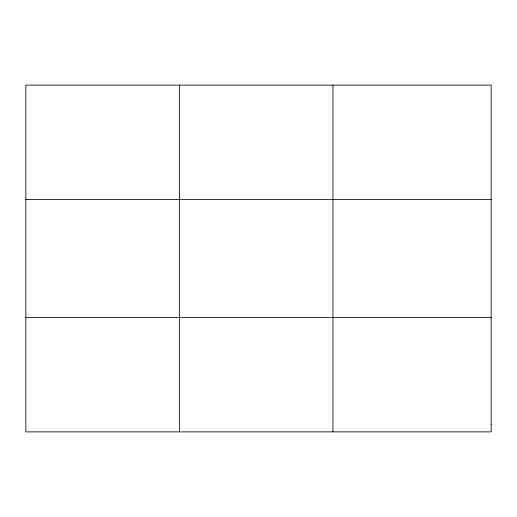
<?xml version="1.0" encoding="UTF-8"?>
<svg xmlns="http://www.w3.org/2000/svg" width="517" height="517" viewBox="0 0 517 517"><rect width="100%" height="100%" fill="white"/><g stroke="black" fill="none" stroke-linecap="round" stroke-linejoin="round"><path stroke-width="0.78" d="M179.399 431.882L179.399 85.118M332.948 431.882L332.948 85.118M25.85 199.549L491.15 199.549M25.85 317.451L491.15 317.451M491.15 424.257L491.15 431.882L25.85 431.882L25.85 85.118L491.15 85.118L491.15 424.257"/></g></svg>
